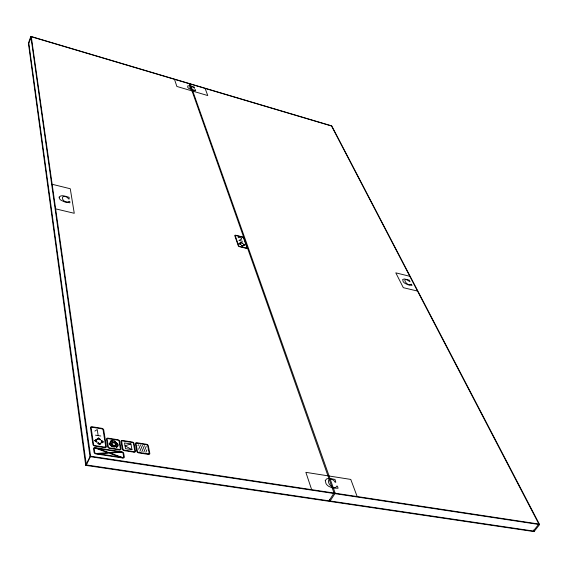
<?xml version="1.0" encoding="UTF-8"?>
<svg xmlns="http://www.w3.org/2000/svg" width="568" height="568" viewBox="0 0 568 568"><rect width="100%" height="100%" fill="white"/><g stroke="black" fill="none" stroke-linecap="round" stroke-linejoin="round"><path stroke-width="0.85" d="M111.655 445.724L111.832 444.211L112.251 444.361L111.023 443.338L109.581 443.416L109.993 443.565L109.851 444.574L111.541 445.986M112.066 443.097L112.336 441.698L111.413 441.066M110.213 442.444L110.54 441.151M30.842 36.409L28.4 43.133L85.718 465.37L534.041 531.591L539.6 524.576L331.755 125.89L30.842 36.409L90 456.636L85.718 465.37M329.532 499.315L330.114 500.99L533.324 531.044L538.876 524.037L331.52 125.997L31.297 36.735L28.854 43.459L86.329 464.936L328.978 500.827L334.041 493.045L189.492 83.766M238.169 237.836L238.404 237.232L240.896 237.829L241.663 238.567L241.485 239.178L238.951 240.427L242.515 241.293M145.869 452.263L146.906 449.806M143.874 451.95L146.203 446.455M141.872 451.645L144.428 445.653M142.447 445.34L139.87 451.326M138.635 449.252L140.459 445.028M137.988 445.809L138.45 444.751M86.329 464.936L90.61 456.21L31.297 36.735M117.533 446.611L117.86 445.163L115.347 444.978L115.119 446.043L116.376 447.037L117.363 446.668M330.114 500.99L335.184 493.216L190.259 84M100.351 443.09L99.386 443.757L98.172 442.749M101.31 442.429L102.268 441.762L101.054 440.761M100.472 443.196L99.414 443.927L98.072 442.82M101.431 442.529L102.488 441.797L101.154 440.697M100.756 443.551L99.492 444.425L97.888 443.104M101.878 442.77L103.135 441.904L101.544 440.583M100.877 443.651L99.514 444.595L97.795 443.168M101.999 442.877L103.355 441.94L101.636 440.519M96.02 439.632L94.65 440.569L96.368 441.989M97.149 438.858L98.505 437.928L100.216 439.348M96.141 439.731L94.87 440.605L96.468 441.925M97.27 438.965L98.534 438.098L100.124 439.412M96.581 439.973L95.523 440.704L96.858 441.812M97.547 439.32L98.605 438.588L99.94 439.696M96.709 440.079L95.743 440.74L96.958 441.748M97.668 439.419L98.633 438.759L99.84 439.76M243.466 245.774L242.65 246.214L241.343 245.262M244.048 245.333L244.95 244.957L243.594 244.041M242.479 245.724L243.054 245.404M243.629 245.092L244.204 244.78M243.147 245.475L242.515 245.823L241.499 245.078M243.722 245.163L244.354 244.815L243.281 244.105M239.781 243.069L238.965 243.516L240.321 244.439M240.456 242.706L241.272 242.266L242.571 243.218M239.114 243.551L239.874 243.139M240.548 242.777L241.308 242.366M240.2 243.31L239.561 243.658L240.633 244.368M240.775 243.005L241.414 242.657L242.422 243.402M239.71 243.693L240.292 243.381M240.867 243.069L241.443 242.756M94.884 431.091L97.234 429.536L98.15 435.592M130.931 443.949L125.024 445.788L131.961 449.657L130.931 443.949L124.527 442.941L125.528 448.656L131.961 449.657M117.441 445.135C118.79 444.439 117.746 447.804 116.369 446.81L116.653 447.371L114.992 446.05L115.29 444.652L115.567 445.213M117.299 444.872L117.832 444.652L117.739 444.006M90.61 456.21L538.876 524.037M90 456.636L539.6 524.576M95.488 435.166L100.82 436.018M55.636 208.854L74.259 213.291L70.269 188.746L52.164 184.28M417.508 291.064L403.308 287.664L395.797 272.846L409.812 276.282M112.748 446.782L114.665 446.782L113.969 445.362L112.066 445.447L112.407 446.611M111.924 444.332L112.663 444.588L111.044 443.246L109.141 443.345L109.865 443.601L109.908 444.772L111.782 446.292L111.541 445.688M111.768 440.882L113.579 442.685L115.048 442.642L115.219 441.563L113.983 440.945M111.797 440.981C110.675 440.519 114.729 440.363 114.942 441.62L115.382 441.315L115.155 442.728L113.231 442.784L113.678 442.472L112.081 441.173M116.788 444.9L115.169 443.58L116.305 442.813L117.832 443.977L117.81 444.843L116.774 444.992L115.006 443.558L116.284 442.685L117.64 443.793M533.231 530.015L534.041 531.591M205.098 88.409L207.76 95.559L176.868 86.45L174.482 79.307M357.158 496.538L350.783 479.427L305.868 472.342L311.654 489.659M247.449 247.868A1.356 0.653 27.4 0 1 246.526 248.379L239.703 246.739A1.356 0.653 27.2 0 1 238.212 245.646L234.811 235.741A1.342 0.639 27 0 1 235.741 235.251L242.486 236.899A1.342 0.639 27.2 0 1 243.956 237.978M325.265 480.528L325.975 483.524A5.652 3.344 34.8 0 0 328.581 486.258L332.635 488.047L338.066 488.26L337.491 486.194L336.717 486.073C334.971 491.022 326.564 483.822 328.773 479.861L329.312 479.378C331.563 478.604 334.076 480.081 335.028 482.161L335.816 482.282L335.014 479.456C332.039 479.115 326.934 476.68 325.265 480.528M59.164 197.11L59.356 198.409A4.729 2.364 22.1 0 0 61.209 200.341L64.688 201.924L69.885 202.783L69.836 201.512L69.118 201.342C67.031 203.749 61.145 200.284 62.515 197.06C64.312 195.676 67.542 196.812 68.444 198.85L69.175 199.027L69.104 197.288C66.058 196.769 61.5 194.064 59.164 197.11M195.47 89.957L195.662 90.795L194.476 90.646L189.258 88.686A3.607 1.406 25 0 1 187.71 87.309L187.774 85.874L189.584 85.747L194.412 87.138L194.689 88.288L192.119 86.613L189.755 86.606C189.584 89.339 193.688 90.738 195.47 89.957M410.969 284.327C408.974 286.13 404.963 282.686 404.799 280.23L405.296 279.598L406.986 279.768L410.053 281.813L409.322 280.123L404.274 278.952L402.662 279.499L403.202 281.692A4.132 1.825 31.2 0 0 405.204 283.482L408.165 284.845L412.006 285.427L411.473 284.199L410.969 284.327M112.464 441.691L112.166 443.217L110.085 442.486L110.703 440.945L112.464 441.691M111.967 445.355L112.343 446.675L114.821 446.867L114.033 445.269L111.967 445.355M107.877 452.675L95.857 453.527L98.108 453.867L109.028 453.094L120.643 457.304L122.851 457.645L110.1 453.015L121.921 452.178L119.72 451.844L108.949 452.604L97.291 448.372L95.055 448.031L107.877 452.675M122.716 457.496L95.957 453.413A1.164 0.781 25.4 0 1 94.728 452.391L94.217 448.855A1.164 0.781 25.3 0 1 95.19 448.18L121.829 452.291A1.15 0.76 26.7 0 1 123.043 453.3L123.647 456.814A1.157 0.767 26.8 0 1 122.716 457.496M122.809 458.014L96.035 453.938A1.889 1.264 25.4 0 1 94.054 452.284L93.535 448.748A1.881 1.257 25.3 0 1 95.112 447.655L121.744 451.773A1.86 1.235 26.7 0 1 123.71 453.399L124.314 456.913A1.867 1.242 26.8 0 1 122.809 458.014M104.732 447.123L94.806 445.582A1.157 0.774 25.2 0 1 93.592 444.574L91.157 427.881A1.143 0.745 24.8 0 1 92.115 427.243L101.885 428.826A1.136 0.745 25.3 0 1 103.078 429.806L105.691 446.455A1.157 0.767 25.7 0 1 104.732 447.123M119.401 449.402L109.581 447.875A1.15 0.767 26 0 1 108.36 446.874L107.16 439.312A1.143 0.753 25.8 0 1 108.105 438.659L117.846 440.207A1.143 0.745 26.2 0 1 119.053 441.194L120.331 448.734A1.15 0.76 26.4 0 1 119.401 449.402M133.906 451.659L124.193 450.147A1.143 0.753 26.7 0 1 122.979 449.146L121.68 441.613A1.136 0.745 26.5 0 1 122.603 440.96L132.237 442.486A1.136 0.738 26.9 0 1 133.444 443.473L134.822 450.992A1.143 0.753 27.2 0 1 133.906 451.659M148.262 453.889L138.649 452.391A1.143 0.745 27.4 0 1 137.435 451.397L136.043 443.885A1.129 0.738 27.2 0 1 136.945 443.232L146.48 444.751A1.129 0.731 27.6 0 1 147.687 445.731L149.15 453.221A1.136 0.745 27.8 0 1 148.262 453.889M104.817 447.641L94.884 446.1A1.874 1.25 25.2 0 1 92.918 444.467L90.497 427.775A1.846 1.207 24.8 0 1 92.044 426.745L101.807 428.322A1.839 1.2 25.3 0 1 103.738 429.912L106.358 446.562A1.867 1.242 25.7 0 1 104.817 447.641M119.486 449.92L109.659 448.393A1.867 1.235 26 0 1 107.693 446.767L106.5 439.206A1.853 1.214 25.8 0 1 108.019 438.148L117.761 439.696A1.846 1.207 26.2 0 1 119.706 441.3L120.991 448.841A1.86 1.228 26.4 0 1 119.486 449.92M134.005 452.171L124.278 450.658A1.853 1.221 26.7 0 1 122.319 449.047L121.019 441.506A1.839 1.207 26.5 0 1 122.511 440.456L132.145 441.982A1.832 1.2 26.9 0 1 134.091 443.58L135.475 451.091A1.846 1.214 27.2 0 1 134.005 452.171M148.362 454.4L138.741 452.909A1.846 1.207 27.4 0 1 136.781 451.297L135.397 443.785A1.832 1.193 27.2 0 1 136.852 442.728L146.388 444.247A1.825 1.186 27.6 0 1 148.326 445.83L149.803 453.321A1.839 1.2 27.8 0 1 148.362 454.4M246.42 248.074L239.597 246.434A0.838 0.405 27.2 0 1 238.674 245.759L235.266 235.855A0.831 0.398 27 0 1 235.841 235.55L242.593 237.197A0.831 0.398 27.2 0 1 243.502 237.864L246.988 247.762A0.838 0.405 27.4 0 1 246.42 248.074"/></g></svg>
